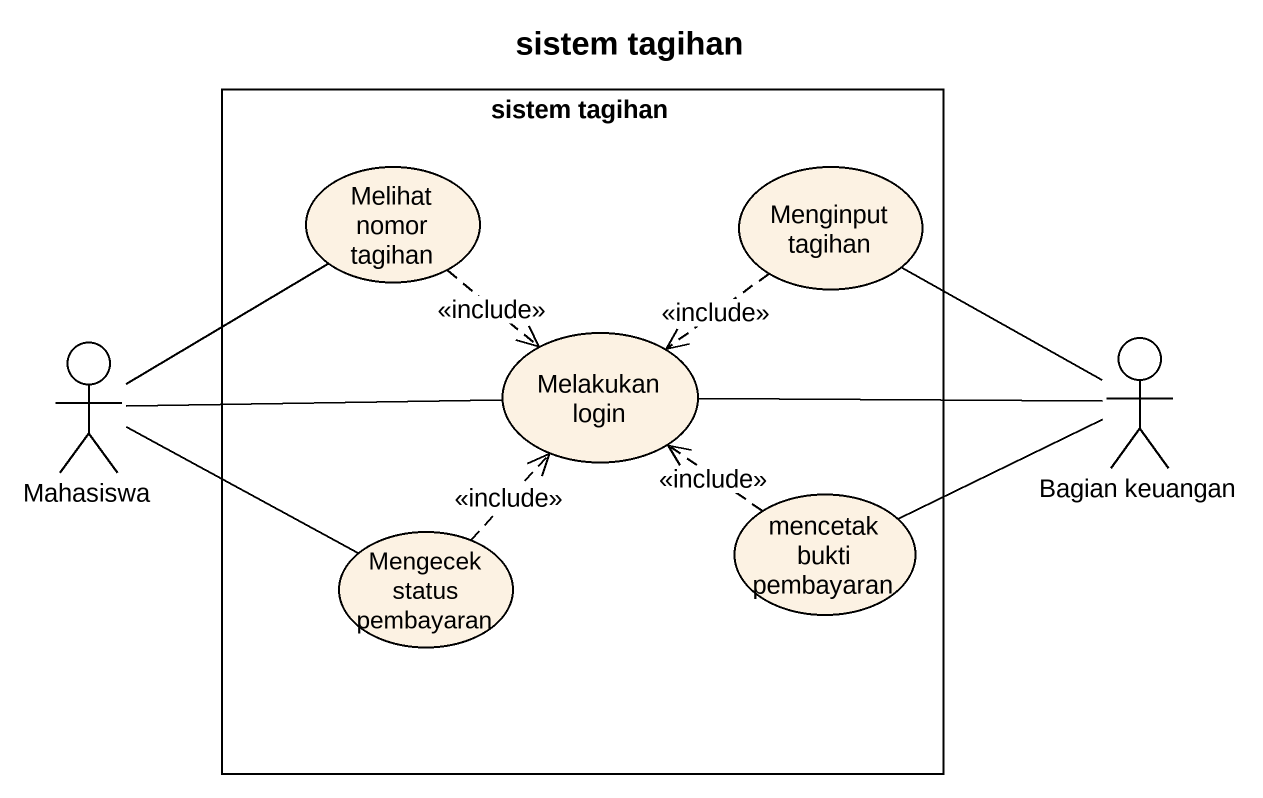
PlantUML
@startuml
title sistem tagihan
rectangle "sistem tagihan" as sistem_tagihan {
  usecase "Melihat nomor tagihan" as Melihat_nomor_tagihan
  usecase "Menginput tagihan" as Menginput_tagihan
  usecase "Melakukan login" as Melakukan_login
  usecase "mencetak bukti pembayaran" as mencetak_bukti_pembayaran
  usecase "Mengecek status pembayaran" as Mengecek_status_pembayaran
}
actor Mahasiswa
actor "Bagian keuangan" as Bagian_keuangan
Melihat_nomor_tagihan ..> Melakukan_login : <<include>>
Menginput_tagihan ..> Melakukan_login : <<include>>
Mahasiswa -up- Melihat_nomor_tagihan
Mahasiswa -right- Melakukan_login
Mahasiswa -right- Mengecek_status_pembayaran
Bagian_keuangan -up- Menginput_tagihan
Bagian_keuangan -left- Melakukan_login
Bagian_keuangan -left- mencetak_bukti_pembayaran
mencetak_bukti_pembayaran .up.> Melakukan_login : <<include>>
Mengecek_status_pembayaran .up.> Melakukan_login : <<include>>
@enduml
